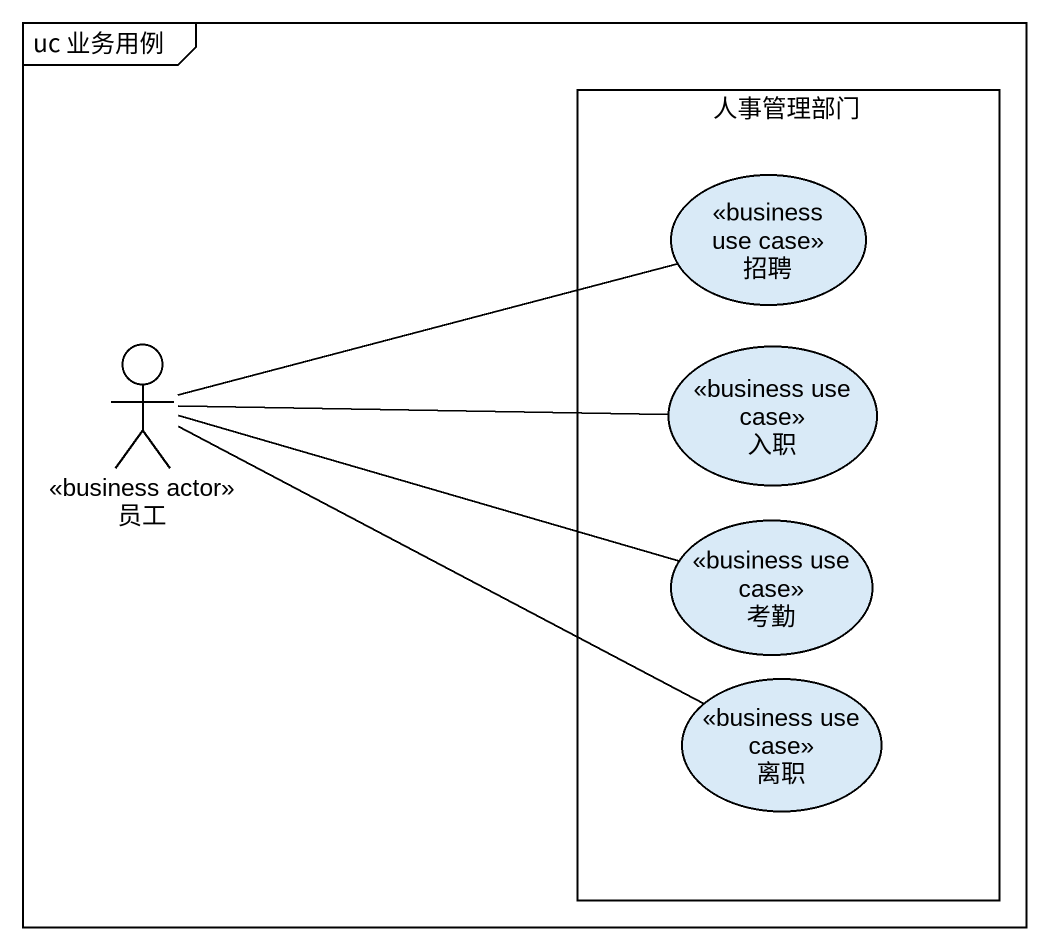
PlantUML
@startuml
mainframe uc 业务用例
rectangle 人事管理部门 {
  usecase 招聘 <<business use case>>
  usecase 入职 <<business use case>>
  usecase 考勤 <<business use case>>
  usecase 离职 <<business use case>>
}
actor 员工 <<business actor>>
员工 -right- 招聘
员工 -right- 入职
员工 -right- 考勤
员工 -right- 离职
@enduml
